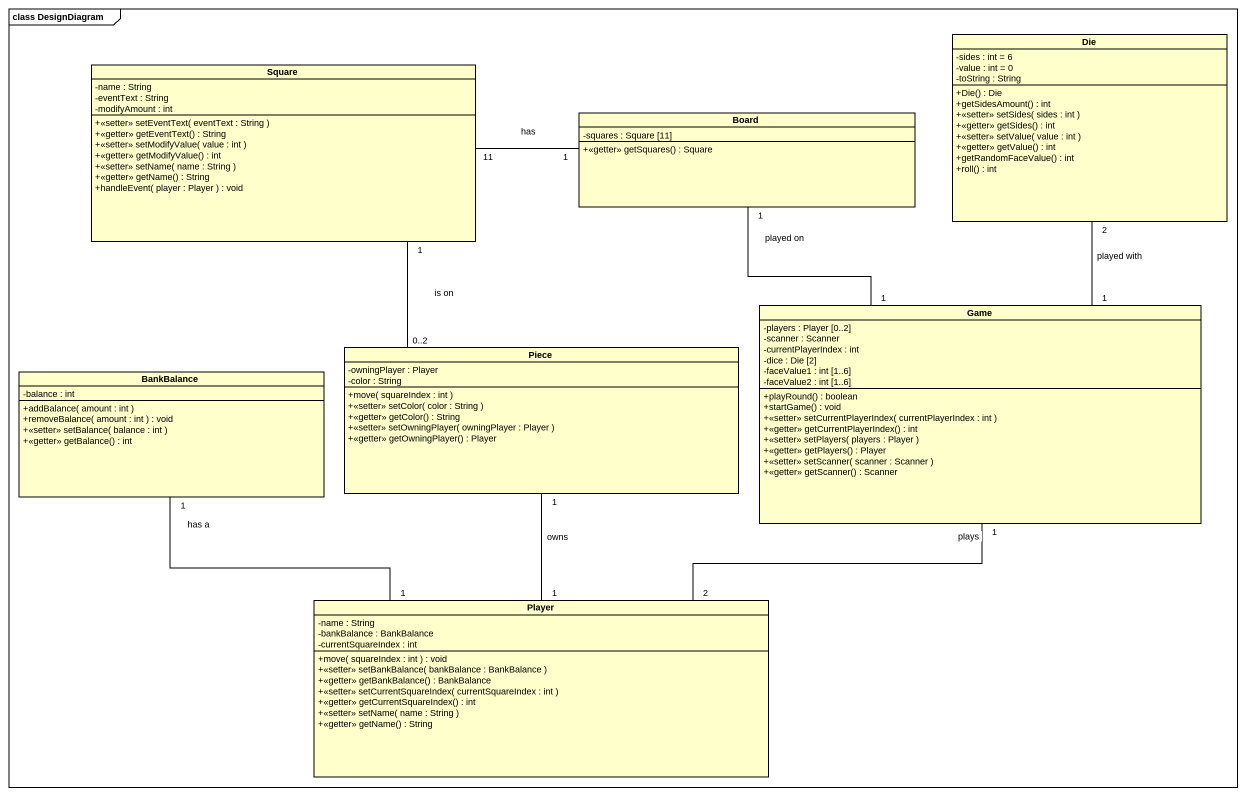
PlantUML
@startuml
mainframe class DesignDiagram
hide circle
hide empty members
skinparam classAttributeIconSize 0
class Die {
  -sides : int = 6
  -value : int = 0
  -toString : String
  +Die() : Die
  +getSidesAmount() : int
  +<<setter>> setSides( sides : int )
  +<<getter>> getSides() : int
  +<<setter>> setValue( value : int )
  +<<getter>> getValue() : int
  +getRandomFaceValue() : int
  +roll() : int
}
class Square {
  -name : String
  -eventText : String
  -modifyAmount : int
  +<<setter>> setEventText( eventText : String )
  +<<getter>> getEventText() : String
  +<<setter>> setModifyValue( value : int )
  +<<getter>> getModifyValue() : int
  +<<setter>> setName( name : String )
  +<<getter>> getName() : String
  +handleEvent( player : Player ) : void
}
class Board {
  -squares : Square [11]
  +<<getter>> getSquares() : Square
}
class Game {
  -players : Player [0..2]
  -scanner : Scanner
  -currentPlayerIndex : int
  -dice : Die [2]
  -faceValue1 : int [1..6]
  -faceValue2 : int [1..6]
  +playRound() : boolean
  +startGame() : void
  +<<setter>> setCurrentPlayerIndex( currentPlayerIndex : int )
  +<<getter>> getCurrentPlayerIndex() : int
  +<<setter>> setPlayers( players : Player )
  +<<getter>> getPlayers() : Player
  +<<setter>> setScanner( scanner : Scanner )
  +<<getter>> getScanner() : Scanner
}
class Piece {
  -owningPlayer : Player
  -color : String
  +move( squareIndex : int )
  +<<setter>> setColor( color : String )
  +<<getter>> getColor() : String
  +<<setter>> setOwningPlayer( owningPlayer : Player )
  +<<getter>> getOwningPlayer() : Player
}
class BankBalance {
  -balance : int
  +addBalance( amount : int )
  +removeBalance( amount : int ) : void
  +<<setter>> setBalance( balance : int )
  +<<getter>> getBalance() : int
}
class Player {
  -name : String
  -bankBalance : BankBalance
  -currentSquareIndex : int
  +move( squareIndex : int ) : void
  +<<setter>> setBankBalance( bankBalance : BankBalance )
  +<<getter>> getBankBalance() : BankBalance
  +<<setter>> setCurrentSquareIndex( currentSquareIndex : int )
  +<<getter>> getCurrentSquareIndex() : int
  +<<setter>> setName( name : String )
  +<<getter>> getName() : String
}
Board "1" -left- "11" Square : has
Game "1" -up- "2" Die : played with
Game "1" -up- "1" Board : played on
Piece "0..2" -up- "1" Square : is on
Player "2" -up- "1" Game : plays
Player "1" -up- "1" Piece : owns
Player "1" -up- "1" BankBalance : has a
@enduml
